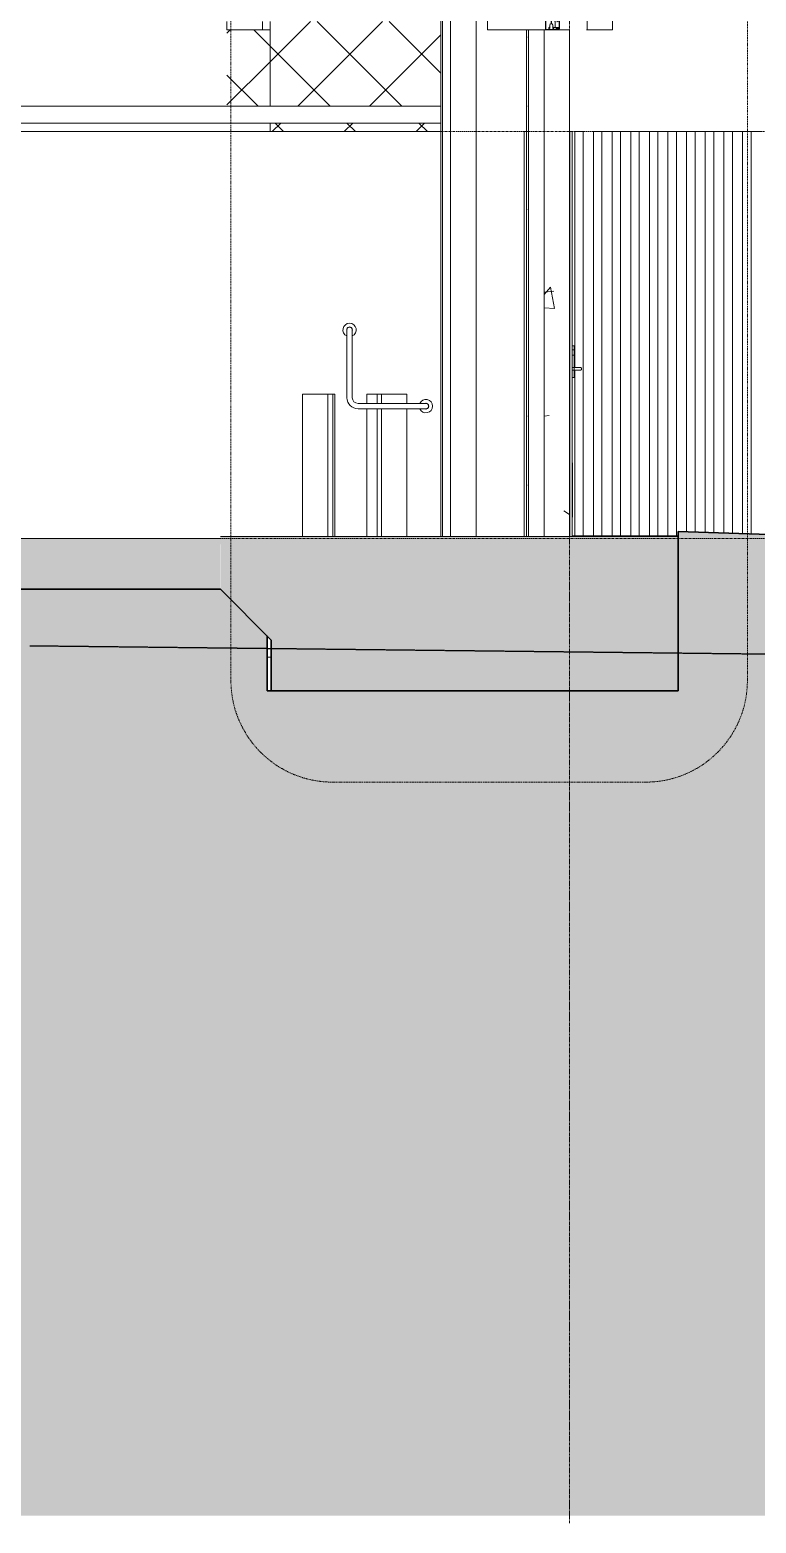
# Model space of a CAD drawing. Header units: millimetres. Extents: x 4237772 to 4686020, y -673 to 29459.
# Drawn here: x 4349498 to 4353782, y -610 to 8200 of the extents above; entities that cross this region are included whole.
import ezdxf

# ---------------------------------------------------------------- set-up
doc = ezdxf.new("R2010")
doc.units = ezdxf.units.MM
for name, pattern in [('AEC_Center', [24, 12, -4, 4, -4]), ('AEC_Double Dash', [39, 15, -4, 6, -4, 6, -4]), ('Existing Ground', [4.5, 3, -1.5]), ('Grid Line', [21, 12, -3, 3, -3])]:
    doc.linetypes.add(name, pattern=pattern)
for name, color, linetype, lineweight in [('A-ANNO-SYMB', 150, 'Continuous', 5), ('A-CLNG', 13, 'Continuous', 5), ('A-DETL', 90, 'Continuous', 18), ('A-DETL-GENF', 92, 'Continuous', 5), ('A-DOOR', 31, 'Continuous', 5), ('A-DOOR-FRAM', 31, 'Continuous', 5), ('A-FLOR', 192, 'Continuous', 5), ('A-FLOR-LEVL', 51, 'Continuous', 5), ('A-FLOR-PATT', 8, 'Continuous', 15), ('A-GENM', 13, 'Continuous', 5), ('A-GLAZ-CWMG', 51, 'Continuous', 5), ('A-WALL', 113, 'Continuous', 5), ('A-WALL-PATT', 111, 'Continuous', 5), ('P-EQPM', 6, 'Continuous', 5), ('P-SANR-FIXT', 6, 'Continuous', 5), ('Q-SPCQ', 91, 'Continuous', 5), ('S-BEAM', 12, 'Continuous', 5), ('S-GRID', 1, 'Continuous', 5)]:
    doc.layers.add(name, color=color, linetype=linetype, lineweight=lineweight)
pattern_1 = [(50, (4308746.8, 10390.6), (1457.472, -127.512), [152.4, -1676.4]), (355, (4308746.8, 10390.6), (-281.94, 1528.454), [121.92, -1341.12]), (100.451, (4308868.2, 10380), (1175.54, 1400.933), [129.52, -1424.72]), (46.184, (4308746.8, 10797), (2168.63, -336.34), [228.6, -2514.6]), (96.636, (4308927.5, 10769), (1899.22, 1979.42), [194.28, -2137.08]), (351.184, (4308746.8, 10797), (1899.24, 1979.4), [182.88, -2011.68]), (21, (4308950, 10695.4), (1212.915, -818.12), [152.4, -1676.4]), (326, (4308950, 10695.4), (494.417, 1473.504), [121.92, -1341.12]), (71.451, (4309051, 10627.3), (1707.337, 655.37), [129.52, -1424.72]), (37.5, (4308746.76, 10390.63), (24.7094, 676.44), [67.056, -1257.808, 67.056, -2640.584]), (37.5, (4308746.76, 10390.63), (24.7094, 676.44), [-1391.92, -1294.384, 67.056, -1279.144]), (7.5, (4308746.76, 10390.6), (534.558, 801.444), [67.056, -709.168, 67.056, -1740.408]), (7.5, (4308746.76, 10390.6), (534.558, 801.444), [-843.28, -1227.328, 67.056, -446.024]), (327.5, (4308293.6, 10390.63), (1084.7275, -45.831), [67.056, -440.944, 67.056, -3621.024]), (327.5, (4308293.6, 10390.63), (1084.7275, -45.831), [-575.056, -1517.904, 67.056, -2036.064]), (317.5, (4308090.4, 10390.6), (1185.035, 203.414), [67.056, -593.344, 67.056, -2479.04]), (317.5, (4308090.4, 10390.6), (1185.035, 203.414), [-727.456, -985.52, 67.056, -1426.464])]
pattern_2 = [(45, (4308746.76, 10390.63), (-212.132, 212.132), []), (135, (4308746.76, 10390.63), (-212.132, -212.132), [])]

# ---------------------------------------------------------------- blocks, each defined once
blk = doc.blocks.new('X_Door-Handle-Lockwood 4800 Series Lever - Standard-764996-SECTION - GRIDS C4-C5')
at = {"layer": 'A-DOOR'}
for p, q in [((4352708.8, 6335), (4352697.3, 6335)), ((4352708.8, 6334), (4352708.8, 6335)), ((4352708.8, 6334), (4352708.8, 6335)), ((4352712.3, 6313), (4352708.8, 6313)), ((4352708.8, 6281), (4352712.3, 6281)), ((4352712.3, 6208), (4352708.8, 6208)), ((4352708.8, 6192), (4352712.3, 6192)), ((4352712.3, 6208), (4352709.8, 6208)), ((4352709.8, 6208), (4352709.8, 6206.9)), ((4352709.8, 6193.1), (4352709.8, 6192)), ((4352709.8, 6192), (4352712.3, 6192)), ((4352697.3, 6150), (4352708.8, 6150)), ((4352708.8, 6150), (4352708.8, 6151)), ((4352708.8, 6150), (4352708.8, 6151))]:
    blk.add_line(p, q, dxfattribs=at)
blk = doc.blocks.new('X_Door-Handle-Lockwood 4800 Series Lever - Standard-765406-SECTION - GRIDS C4-C5')
at = {"layer": 'A-DOOR'}
for p, q in [((4352708.8, 6335), (4352697.3, 6335)), ((4352708.8, 6334), (4352708.8, 6335)), ((4352708.8, 6334), (4352708.8, 6335)), ((4352712.3, 6313), (4352708.8, 6313)), ((4352708.8, 6281), (4352712.3, 6281)), ((4352712.3, 6208), (4352708.8, 6208)), ((4352708.8, 6192), (4352712.3, 6192)), ((4352712.3, 6208), (4352709.8, 6208)), ((4352709.8, 6208), (4352709.8, 6206.9)), ((4352709.8, 6193.1), (4352709.8, 6192)), ((4352709.8, 6192), (4352712.3, 6192)), ((4352697.3, 6150), (4352708.8, 6150)), ((4352708.8, 6150), (4352708.8, 6151)), ((4352708.8, 6150), (4352708.8, 6151))]:
    blk.add_line(p, q, dxfattribs=at)
blk = doc.blocks.new('Rectangular Mullion - 50 x 50mm-V7-SECTION - GRIDS C4-C5')
at = {"layer": 'A-GLAZ-CWMG'}
for p, q in [((4353702.3, 7600), (4353752.3, 7600)), ((4353702.3, 7600), (4353702.3, 5228.1)), ((4353752.3, 7600), (4353752.3, 5226.4))]:
    blk.add_line(p, q, dxfattribs=at)
blk = doc.blocks.new('Rectangular Mullion - 50 x 50mm-V8-SECTION - GRIDS C4-C5')
at = {"layer": 'A-GLAZ-CWMG'}
for p, q in [((4353592.3, 7600), (4353642.3, 7600)), ((4353592.3, 7600), (4353592.3, 5231.9)), ((4353642.3, 7600), (4353642.3, 5230.2))]:
    blk.add_line(p, q, dxfattribs=at)
blk = doc.blocks.new('Rectangular Mullion - 50 x 50mm-V9-SECTION - GRIDS C4-C5')
at = {"layer": 'A-GLAZ-CWMG'}
for p, q in [((4353482.3, 7600), (4353532.3, 7600)), ((4353482.3, 7600), (4353482.3, 5235.7)), ((4353532.3, 7600), (4353532.3, 5234))]:
    blk.add_line(p, q, dxfattribs=at)
blk = doc.blocks.new('Rectangular Mullion - 50 x 50mm-V10-SECTION - GRIDS C4-C5')
at = {"layer": 'A-GLAZ-CWMG'}
for p, q in [((4353372.3, 7600), (4353422.3, 7600)), ((4353372.3, 7600), (4353372.3, 5239.5)), ((4353422.3, 7600), (4353422.3, 5237.8))]:
    blk.add_line(p, q, dxfattribs=at)
blk = doc.blocks.new('Rectangular Mullion - 50 x 50mm-V3-SECTION - GRIDS C4-C5')
at = {"layer": 'A-GLAZ-CWMG'}
for p, q in [((4355462.3, 7600), (4355512.3, 7600)), ((4355462.3, 7600), (4355462.3, 5215)), ((4355512.3, 7600), (4355512.3, 5215))]:
    blk.add_line(p, q, dxfattribs=at)
blk = doc.blocks.new('Rectangular Mullion - 50 x 50mm-V11-SECTION - GRIDS C4-C5')
at = {"layer": 'A-GLAZ-CWMG'}
for p, q in [((4352712.3, 7600), (4352762.3, 7600)), ((4352712.3, 7600), (4352712.3, 6311.7)), ((4352762.3, 7600), (4352762.3, 5215)), ((4352712.3, 6282.3), (4352712.3, 6206.9)), ((4352712.3, 6193.1), (4352712.3, 5215))]:
    blk.add_line(p, q, dxfattribs=at)
blk = doc.blocks.new('Structural Framing 24 - Structural Framing 1-1264814-SECTION - GRIDS C4-C5')
at = {"layer": 'S-BEAM'}
for p, q in [((4351922.3, 14954.3), (4351922.3, 5210)), ((4351932.3, 14963.4), (4351932.3, 5210))]:
    blk.add_line(p, q, dxfattribs=at)
blk = doc.blocks.new('Downpipe - Straight - 01 - 150D-1493271-SECTION - GRIDS C4-C5')
at = {"layer": 'P-SANR-FIXT'}
for p, q in [((4351979.8, 15548.3), (4351979.8, 5210)), ((4352129.8, 5210), (4352129.8, 15535.2))]:
    blk.add_line(p, q, dxfattribs=at)
blk = doc.blocks.new('Bollard_Typical - 150mm Diameter - BOL002 _removable_-1561748-SECTION - GRIDS C4-C5')
at = {"layer": 'Q-SPCQ', "lineweight": 18}
for p, q in [((4351545.9, 6050), (4351545.9, 5996)), ((4351572.2, 6050), (4351545.9, 6050)), ((4351545.9, 5964), (4351545.9, 5210))]:
    blk.add_line(p, q, dxfattribs=at)
blk = doc.blocks.new('Bollard_Typical - 150mm Diameter - BOL002 _removable_-V181-SECTION - GRIDS C4-C5')
at = {"layer": 'Q-SPCQ', "lineweight": 18}
for p, q in [((4351572.2, 6050), (4351572.2, 5996)), ((4351635.5, 6050), (4351572.2, 6050)), ((4351722.2, 6050), (4351635.5, 6050)), ((4351722.2, 5996), (4351722.2, 6050)), ((4351572.2, 5964), (4351572.2, 5210)), ((4351722.2, 5210), (4351722.2, 5964))]:
    blk.add_line(p, q, dxfattribs=at)
blk = doc.blocks.new('X_Door-Panel-Hinge-Standard - Standard-958351-SECTION - GRIDS C4-C5')
at = {"layer": 'A-DOOR'}
for p, q in [((4352699.3, 5643), (4352697.3, 5645)), ((4352699.3, 5327), (4352699.3, 5643)), ((4352699.3, 5327), (4352697.3, 5325))]:
    blk.add_line(p, q, dxfattribs=at)
blk = doc.blocks.new('X_Door-Frame-Metal - Standard-2852210-SECTION - GRIDS C4-C5')
at = {"layer": 'A-DOOR-FRAM'}
for p, q in [((4352413.3, 5210), (4352413.3, 7600)), ((4352427.3, 7600), (4352413.3, 7600)), ((4352427.3, 7600), (4352427.3, 5210)), ((4352683.3, 5210), (4352683.3, 7600)), ((4352697.3, 7600), (4352683.3, 7600)), ((4352697.3, 7600), (4352697.3, 5210))]:
    blk.add_line(p, q, dxfattribs=at)
blk = doc.blocks.new('X_Door-Handle-Lockwood 4800 Series Lever - Standard-V182-SECTION - GRIDS C4-C5')
at = {"layer": 'A-DOOR'}
for p, q in [((4352708.8, 6335), (4352697.3, 6335)), ((4352712.3, 6313), (4352697.3, 6313)), ((4352697.3, 6281), (4352712.3, 6281)), ((4352708.8, 6334), (4352708.8, 6335)), ((4352708.8, 6334), (4352708.8, 6335)), ((4352708.8, 6334), (4352708.8, 6151)), ((4352712.3, 6303), (4352712.3, 6313)), ((4352712.3, 6303), (4352712.3, 6291)), ((4352712.3, 6281), (4352712.3, 6291)), ((4352717.8, 6208), (4352697.3, 6208)), ((4352697.3, 6192), (4352717.8, 6192)), ((4352717.8, 6208), (4352709.8, 6208)), ((4352709.8, 6208), (4352709.8, 6200)), ((4352709.8, 6200), (4352709.8, 6192)), ((4352709.8, 6192), (4352717.8, 6192)), ((4352697.3, 6150), (4352708.8, 6150)), ((4352708.8, 6150), (4352708.8, 6151)), ((4352708.8, 6150), (4352708.8, 6151))]:
    blk.add_line(p, q, dxfattribs=at)
at = {"layer": 'A-DOOR', "flags": 128}
for points in [[(4352717.8, 6208), (4352718.9, 6208), (4352720, 6208), (4352721, 6208), (4352722.1, 6208), (4352723.2, 6208), (4352724.2, 6208), (4352725.3, 6208), (4352726.3, 6208), (4352727.3, 6208), (4352728.3, 6208), (4352729.3, 6208), (4352730.3, 6208), (4352731.2, 6208), (4352732.1, 6208), (4352733, 6208), (4352733.9, 6208), (4352734.8, 6208), (4352735.6, 6208), (4352736.4, 6208), (4352737.2, 6208), (4352737.9, 6208), (4352738.6, 6208), (4352739.3, 6208), (4352739.9, 6208), (4352740.5, 6208), (4352741.1, 6208), (4352741.6, 6208), (4352742.1, 6208), (4352742.6, 6208), (4352743, 6208), (4352743.3, 6208), (4352743.7, 6208), (4352744, 6208), (4352744.2, 6208), (4352744.4, 6208), (4352744.6, 6208), (4352744.7, 6208), (4352744.8, 6208), (4352744.8, 6208)], [(4352744.8, 6208), (4352744.8, 6208), (4352744.7, 6208), (4352744.6, 6208), (4352744.5, 6208), (4352744.3, 6208), (4352744, 6208), (4352743.7, 6208), (4352743.4, 6208), (4352743.1, 6208), (4352742.7, 6208), (4352742.2, 6208), (4352741.7, 6208), (4352741.2, 6208), (4352740.7, 6208), (4352740.1, 6208), (4352739.5, 6208), (4352738.8, 6208), (4352738.1, 6208), (4352737.4, 6208), (4352736.6, 6208), (4352735.8, 6208), (4352735, 6208), (4352734.2, 6208), (4352733.3, 6208), (4352732.4, 6208), (4352731.5, 6208), (4352730.5, 6208), (4352729.6, 6208), (4352728.6, 6208), (4352727.6, 6208), (4352726.6, 6208), (4352725.5, 6208), (4352724.5, 6208), (4352723.4, 6208), (4352722.4, 6208), (4352721.3, 6208), (4352720.2, 6208), (4352719.2, 6208), (4352718.1, 6208), (4352717.8, 6208)], [(4352744.8, 6192), (4352744.8, 6192), (4352744.7, 6192), (4352744.6, 6192), (4352744.5, 6192), (4352744.3, 6192), (4352744, 6192), (4352743.7, 6192), (4352743.4, 6192), (4352743.1, 6192), (4352742.7, 6192), (4352742.2, 6192), (4352741.7, 6192), (4352741.2, 6192), (4352740.7, 6192), (4352740.1, 6192), (4352739.5, 6192), (4352738.8, 6192), (4352738.1, 6192), (4352737.4, 6192), (4352736.6, 6192), (4352735.8, 6192), (4352735, 6192), (4352734.2, 6192), (4352733.3, 6192), (4352732.4, 6192), (4352731.5, 6192), (4352730.5, 6192), (4352729.6, 6192), (4352728.6, 6192), (4352727.6, 6192), (4352726.6, 6192), (4352725.5, 6192), (4352724.5, 6192), (4352723.4, 6192), (4352722.4, 6192), (4352721.3, 6192), (4352720.2, 6192), (4352719.2, 6192), (4352718.1, 6192), (4352717.8, 6192)], [(4352717.8, 6192), (4352718.9, 6192), (4352720, 6192), (4352721, 6192), (4352722.1, 6192), (4352723.2, 6192), (4352724.2, 6192), (4352725.3, 6192), (4352726.3, 6192), (4352727.3, 6192), (4352728.3, 6192), (4352729.3, 6192), (4352730.3, 6192), (4352731.2, 6192), (4352732.1, 6192), (4352733, 6192), (4352733.9, 6192), (4352734.8, 6192), (4352735.6, 6192), (4352736.4, 6192), (4352737.2, 6192), (4352737.9, 6192), (4352738.6, 6192), (4352739.3, 6192), (4352739.9, 6192), (4352740.5, 6192), (4352741.1, 6192), (4352741.6, 6192), (4352742.1, 6192), (4352742.6, 6192), (4352743, 6192), (4352743.3, 6192), (4352743.7, 6192), (4352744, 6192), (4352744.2, 6192), (4352744.4, 6192), (4352744.6, 6192), (4352744.7, 6192), (4352744.8, 6192), (4352744.8, 6192)], [(4352744.8, 6208), (4352745.1, 6208), (4352745.4, 6208), (4352745.8, 6207.9), (4352746.1, 6207.9), (4352746.4, 6207.8), (4352746.7, 6207.8), (4352747, 6207.7), (4352747.3, 6207.6), (4352747.6, 6207.5), (4352747.9, 6207.4), (4352748.2, 6207.2), (4352748.5, 6207.1), (4352748.8, 6206.9), (4352749, 6206.8), (4352749.3, 6206.6), (4352749.6, 6206.4), (4352749.8, 6206.2), (4352750.1, 6206), (4352750.3, 6205.8), (4352750.5, 6205.6), (4352750.8, 6205.3), (4352751, 6205.1), (4352751.2, 6204.8), (4352751.4, 6204.6), (4352751.5, 6204.3), (4352751.7, 6204), (4352751.9, 6203.8), (4352752, 6203.5), (4352752.1, 6203.2), (4352752.3, 6202.9), (4352752.4, 6202.6), (4352752.5, 6202.3), (4352752.5, 6202), (4352752.6, 6201.7), (4352752.7, 6201.4), (4352752.7, 6201), (4352752.8, 6200.7), (4352752.8, 6200.4), (4352752.8, 6200.1), (4352752.8, 6200)], [(4352752.8, 6200), (4352752.8, 6199.7), (4352752.8, 6199.4), (4352752.7, 6199), (4352752.7, 6198.7), (4352752.6, 6198.4), (4352752.6, 6198.1), (4352752.5, 6197.8), (4352752.4, 6197.5), (4352752.3, 6197.2), (4352752.2, 6196.9), (4352752, 6196.6), (4352751.9, 6196.3), (4352751.7, 6196), (4352751.6, 6195.8), (4352751.4, 6195.5), (4352751.2, 6195.2), (4352751, 6195), (4352750.8, 6194.7), (4352750.6, 6194.5), (4352750.4, 6194.3), (4352750.1, 6194), (4352749.9, 6193.8), (4352749.6, 6193.6), (4352749.4, 6193.4), (4352749.1, 6193.3), (4352748.8, 6193.1), (4352748.6, 6192.9), (4352748.3, 6192.8), (4352748, 6192.7), (4352747.7, 6192.5), (4352747.4, 6192.4), (4352747.1, 6192.3), (4352746.8, 6192.3), (4352746.5, 6192.2), (4352746.2, 6192.1), (4352745.8, 6192.1), (4352745.5, 6192), (4352745.2, 6192), (4352744.9, 6192), (4352744.8, 6192)]]:
    blk.add_lwpolyline(points, dxfattribs=at)
blk = doc.blocks.new('X_Door-Handle-Lockwood 4800 Series Lever - Standard-V183-SECTION - GRIDS C4-C5')
at = {"layer": 'A-DOOR'}
for p, q in [((4352708.8, 6335), (4352697.3, 6335)), ((4352708.8, 6334), (4352708.8, 6335)), ((4352708.8, 6334), (4352708.8, 6335)), ((4352712.3, 6313), (4352708.8, 6313)), ((4352708.8, 6281), (4352712.3, 6281)), ((4352712.3, 6311.7), (4352712.3, 6313)), ((4352712.3, 6281), (4352712.3, 6282.3)), ((4352717.8, 6208), (4352708.8, 6208)), ((4352708.8, 6192), (4352717.8, 6192)), ((4352717.8, 6208), (4352709.8, 6208)), ((4352709.8, 6208), (4352709.8, 6206.9)), ((4352709.8, 6193.1), (4352709.8, 6192)), ((4352709.8, 6192), (4352717.8, 6192)), ((4352697.3, 6150), (4352708.8, 6150)), ((4352708.8, 6150), (4352708.8, 6151)), ((4352708.8, 6150), (4352708.8, 6151))]:
    blk.add_line(p, q, dxfattribs=at)
at = {"layer": 'A-DOOR', "flags": 128}
for points in [[(4352727.6, 6208), (4352726.6, 6208), (4352725.5, 6208), (4352724.5, 6208), (4352723.4, 6208), (4352722.4, 6208), (4352721.3, 6208), (4352720.2, 6208), (4352719.2, 6208), (4352718.1, 6208), (4352717.8, 6208)], [(4352717.8, 6208), (4352718.9, 6208), (4352720, 6208), (4352721, 6208), (4352722.1, 6208), (4352723.2, 6208), (4352724.2, 6208), (4352725.3, 6208), (4352726.3, 6208), (4352727.3, 6208), (4352728.3, 6208)], [(4352717.8, 6192), (4352718.9, 6192), (4352720, 6192), (4352721, 6192), (4352722.1, 6192), (4352723.2, 6192), (4352724.2, 6192), (4352725.3, 6192), (4352726.3, 6192), (4352727.3, 6192), (4352728.3, 6192)], [(4352727.6, 6192), (4352726.6, 6192), (4352725.5, 6192), (4352724.5, 6192), (4352723.4, 6192), (4352722.4, 6192), (4352721.3, 6192), (4352720.2, 6192), (4352719.2, 6192), (4352718.1, 6192), (4352717.8, 6192)], [(4352732.1, 6208), (4352733, 6208), (4352733.9, 6208), (4352734.8, 6208), (4352735.6, 6208), (4352736.4, 6208), (4352737.2, 6208), (4352737.9, 6208), (4352738.6, 6208), (4352739.3, 6208), (4352739.9, 6208), (4352740.5, 6208), (4352741.1, 6208), (4352741.6, 6208), (4352742.1, 6208), (4352742.6, 6208), (4352743, 6208), (4352743.3, 6208), (4352743.7, 6208), (4352744, 6208), (4352744.2, 6208), (4352744.4, 6208), (4352744.6, 6208), (4352744.7, 6208), (4352744.8, 6208), (4352744.8, 6208)], [(4352732.1, 6192), (4352733, 6192), (4352733.9, 6192), (4352734.8, 6192), (4352735.6, 6192), (4352736.4, 6192), (4352737.2, 6192), (4352737.9, 6192), (4352738.6, 6192), (4352739.3, 6192), (4352739.9, 6192), (4352740.5, 6192), (4352741.1, 6192), (4352741.6, 6192), (4352742.1, 6192), (4352742.6, 6192), (4352743, 6192), (4352743.3, 6192), (4352743.7, 6192), (4352744, 6192), (4352744.2, 6192), (4352744.4, 6192), (4352744.6, 6192), (4352744.7, 6192), (4352744.8, 6192), (4352744.8, 6192)], [(4352744.8, 6208), (4352744.8, 6208), (4352744.7, 6208), (4352744.6, 6208), (4352744.5, 6208), (4352744.3, 6208), (4352744, 6208), (4352743.7, 6208), (4352743.4, 6208), (4352743.1, 6208), (4352742.7, 6208), (4352742.2, 6208), (4352741.7, 6208), (4352741.2, 6208), (4352740.7, 6208), (4352740.1, 6208), (4352739.5, 6208), (4352738.8, 6208), (4352738.1, 6208), (4352737.4, 6208), (4352736.6, 6208), (4352735.8, 6208), (4352735, 6208), (4352734.2, 6208), (4352733.3, 6208), (4352732.4, 6208)], [(4352744.8, 6192), (4352744.8, 6192), (4352744.7, 6192), (4352744.6, 6192), (4352744.5, 6192), (4352744.3, 6192), (4352744, 6192), (4352743.7, 6192), (4352743.4, 6192), (4352743.1, 6192), (4352742.7, 6192), (4352742.2, 6192), (4352741.7, 6192), (4352741.2, 6192), (4352740.7, 6192), (4352740.1, 6192), (4352739.5, 6192), (4352738.8, 6192), (4352738.1, 6192), (4352737.4, 6192), (4352736.6, 6192), (4352735.8, 6192), (4352735, 6192), (4352734.2, 6192), (4352733.3, 6192), (4352732.4, 6192)], [(4352744.8, 6208), (4352745.1, 6208), (4352745.4, 6208), (4352745.8, 6207.9), (4352746.1, 6207.9), (4352746.4, 6207.8), (4352746.7, 6207.8), (4352747, 6207.7), (4352747.3, 6207.6), (4352747.6, 6207.5), (4352747.9, 6207.4), (4352748.2, 6207.2), (4352748.5, 6207.1), (4352748.8, 6206.9), (4352749, 6206.8), (4352749.3, 6206.6), (4352749.6, 6206.4), (4352749.8, 6206.2), (4352750.1, 6206), (4352750.3, 6205.8), (4352750.5, 6205.6), (4352750.8, 6205.3), (4352751, 6205.1), (4352751.2, 6204.8), (4352751.4, 6204.6), (4352751.5, 6204.3), (4352751.7, 6204), (4352751.9, 6203.8), (4352752, 6203.5), (4352752.1, 6203.2), (4352752.3, 6202.9), (4352752.4, 6202.6), (4352752.5, 6202.3), (4352752.5, 6202), (4352752.6, 6201.7), (4352752.7, 6201.4), (4352752.7, 6201), (4352752.8, 6200.7), (4352752.8, 6200.4), (4352752.8, 6200.1), (4352752.8, 6200)], [(4352752.8, 6200), (4352752.8, 6199.7), (4352752.8, 6199.4), (4352752.7, 6199), (4352752.7, 6198.7), (4352752.6, 6198.4), (4352752.6, 6198.1), (4352752.5, 6197.8), (4352752.4, 6197.5), (4352752.3, 6197.2), (4352752.2, 6196.9), (4352752, 6196.6), (4352751.9, 6196.3), (4352751.7, 6196), (4352751.6, 6195.8), (4352751.4, 6195.5), (4352751.2, 6195.2), (4352751, 6195), (4352750.8, 6194.7), (4352750.6, 6194.5), (4352750.4, 6194.3), (4352750.1, 6194), (4352749.9, 6193.8), (4352749.6, 6193.6), (4352749.4, 6193.4), (4352749.1, 6193.3), (4352748.8, 6193.1), (4352748.6, 6192.9), (4352748.3, 6192.8), (4352748, 6192.7), (4352747.7, 6192.5), (4352747.4, 6192.4), (4352747.1, 6192.3), (4352746.8, 6192.3), (4352746.5, 6192.2), (4352746.2, 6192.1), (4352745.8, 6192.1), (4352745.5, 6192), (4352745.2, 6192), (4352744.9, 6192), (4352744.8, 6192)]]:
    blk.add_lwpolyline(points, dxfattribs=at)
blk = doc.blocks.new('Generic Models 19 - Generic Models 13-2245973-SECTION - GRIDS C4-C5')
at = {"layer": 'A-GENM', "lineweight": 13}
for p, q in [((4352934.8, 15841.6), (4352784.8, 15841.6)), ((4352784.8, 15841.6), (4352784.8, 14462.1)), ((4352934.8, 14462.1), (4352934.8, 15841.6)), ((4352872.8, 15445.3), (4352872.8, 13042.4)), ((4353035.8, 15445.3), (4352872.8, 15445.3)), ((4353035.8, 13042.4), (4353035.8, 15445.3)), ((4352934.8, 14462.1), (4352784.8, 14462.1)), ((4352784.8, 14462.1), (4352784.8, 13297.9)), ((4352784.8, 14462.1), (4352934.8, 14462.1)), ((4352934.8, 13297.9), (4352934.8, 14462.1)), ((4352784.8, 13297.9), (4352934.8, 13297.9)), ((4352934.8, 13297.9), (4352784.8, 13297.9)), ((4352784.8, 13297.9), (4352784.8, 10588.6)), ((4352934.8, 10588.6), (4352934.8, 13297.9)), ((4352872.8, 13042.4), (4353035.8, 13042.4)), ((4352784.8, 10588.6), (4352934.8, 10588.6))]:
    blk.add_line(p, q, dxfattribs=at)
at = {"layer": 'A-GENM'}
for p, q in [((4352784.8, 8200), (4352784.8, 10588.6)), ((4352934.8, 10588.6), (4352934.8, 8200)), ((4352784.8, 8200), (4352934.8, 8200)), ((4352784.8, 8199.7), (4352934.8, 8199.7)), ((4352784.8, 8199.6), (4352784.8, 8199.7)), ((4352784.8, 8199.6), (4352934.8, 8199.6)), ((4352934.8, 8199.7), (4352934.8, 8199.6))]:
    blk.add_line(p, q, dxfattribs=at)
blk = doc.blocks.new('Water Tanks2 - Water Tanks-2269628-SECTION - GRIDS C4-C5')
at = {"layer": 'P-EQPM'}
for p, q in [((4352930.9, 7600), (4352870.7, 7600)), ((4353041.1, 7600), (4352981.1, 7600)), ((4353151.4, 7600), (4353091, 7600)), ((4353261.1, 7600), (4353201.5, 7600)), ((4353371.2, 7600), (4353313.7, 7600)), ((4353481.3, 7600), (4353422.1, 7600)), ((4353591.4, 7600), (4353532.2, 7600)), ((4353701.5, 7600), (4353642.1, 7600)), ((4353811.8, 7600), (4353751.8, 7600)), ((4353922.1, 7600), (4353861.7, 7600)), ((4354032, 7600), (4353971.7, 7600)), ((4354141.9, 7600), (4354082, 7600)), ((4354252, 7600), (4354193.1, 7600)), ((4354338.7, 7600), (4354302.1, 7600)), ((4354362.2, 7600), (4354338.7, 7600)), ((4354472.2, 7600), (4354412.1, 7600)), ((4354582.3, 7600), (4354522.3, 7600)), ((4354692.4, 7600), (4354632.3, 7600)), ((4354802.4, 7600), (4354742.4, 7600)), ((4354912.4, 7600), (4354852.5, 7600)), ((4355022.6, 7600), (4354962.5, 7600)), ((4355132.8, 7600), (4355072.3, 7600)), ((4355242.7, 7600), (4355182.7, 7600)), ((4355352.3, 7600), (4355292.9, 7600)), ((4355462.7, 7600), (4355403, 7600)), ((4355573, 7600), (4355512.9, 7600)), ((4355656.6, 7600), (4355622.6, 7600))]:
    blk.add_line(p, q, dxfattribs=at)
blk = doc.blocks.new('Bollard_Typical - 150mm Diameter - BOL002 _removable_-V201-SECTION - GRIDS C4-C5')
at = {"layer": 'Q-SPCQ', "lineweight": 18}
for p, q in [((4351485.8, 6050), (4351485.8, 5996)), ((4351546.7, 6050), (4351485.8, 6050)), ((4351485.8, 5964), (4351485.8, 5210))]:
    blk.add_line(p, q, dxfattribs=at)
blk = doc.blocks.new('Bollard_Typical - 150mm Diameter - BOL002 _removable_-V211-SECTION - GRIDS C4-C5')
at = {"layer": 'Q-SPCQ', "lineweight": 18}
for p, q in [((4351297.4, 6050), (4351285, 6050)), ((4351297.4, 5210), (4351297.4, 6050))]:
    blk.add_line(p, q, dxfattribs=at)
blk = doc.blocks.new('Bollard_Typical - 150mm Diameter - BOL002 _removable_-V212-SECTION - GRIDS C4-C5')
at = {"layer": 'Q-SPCQ', "lineweight": 18}
for p, q in [((4351285.5, 6050), (4351254.6, 6050)), ((4351285.5, 5210), (4351285.5, 6050))]:
    blk.add_line(p, q, dxfattribs=at)
blk = doc.blocks.new('Bollard_Typical - 150mm Diameter - BOL002 _removable_-V213-SECTION - GRIDS C4-C5')
at = {"layer": 'Q-SPCQ', "lineweight": 18}
for p, q in [((4351105.6, 6050), (4351105.6, 5210)), ((4351166.3, 6050), (4351105.6, 6050)), ((4351255.6, 6050), (4351166.3, 6050)), ((4351255.6, 5210), (4351255.6, 6050))]:
    blk.add_line(p, q, dxfattribs=at)
blk = doc.blocks.new('Rectangular Mullion - DPANMF BT1-V220-SECTION - GRIDS C4-C5')
at = {"layer": 'A-DETL-GENF'}
for p, q in [((4352539.3, 8258.6), (4352539.3, 8200)), ((4352539.3, 8200), (4352613.4, 8200)), ((4352595.8, 8260), (4352541.8, 8260)), ((4352541.8, 8260), (4352541.8, 8255)), ((4352541.8, 8202.5), (4352541.8, 8259.3)), ((4352541.8, 8255), (4352543.3, 8255)), ((4352559.8, 8202.5), (4352541.8, 8202.5)), ((4352543.3, 8255), (4352543.3, 8258.5)), ((4352543.3, 8258.5), (4352572.4, 8258.5)), ((4352564.2, 8213.5), (4352559.8, 8213.5)), ((4352559.8, 8213.5), (4352559.8, 8202.5)), ((4352561.3, 8202.5), (4352561.3, 8212)), ((4352561.3, 8212), (4352564.7, 8212)), ((4352585.9, 8202.5), (4352561.3, 8202.5)), ((4352564.9, 8215.2), (4352562.4, 8215.2)), ((4352562.4, 8214.2), (4352564.9, 8214.2)), ((4352564.2, 8211.6), (4352565.6, 8209.1)), ((4352564.9, 8228.3), (4352564.9, 8215.2)), ((4352564.9, 8214.2), (4352564.9, 8212.3)), ((4352566.1, 8209.3), (4352566.1, 8228.4)), ((4352573.4, 8257.5), (4352573.4, 8238.6)), ((4352574.9, 8238.6), (4352574.9, 8257.5)), ((4352575.9, 8258.5), (4352594.3, 8258.5)), ((4352582.1, 8228.6), (4352582.1, 8209.3)), ((4352582.7, 8209.1), (4352584.1, 8211.6)), ((4352583.3, 8215.2), (4352583.3, 8228.6)), ((4352585.8, 8215.2), (4352583.3, 8215.2)), ((4352583.3, 8212.3), (4352583.3, 8214.2)), ((4352583.3, 8214.2), (4352585.8, 8214.2)), ((4352583.7, 8212), (4352585.9, 8212)), ((4352592.4, 8213.5), (4352584.3, 8213.5)), ((4352585.9, 8212), (4352585.9, 8202.5)), ((4352587.4, 8202.5), (4352587.4, 8212)), ((4352587.4, 8212), (4352592.4, 8212)), ((4352611.7, 8202.5), (4352587.4, 8202.5)), ((4352592.4, 8212), (4352592.4, 8213.5)), ((4352594.3, 8258.5), (4352594.3, 8250)), ((4352594.3, 8250), (4352595.8, 8250)), ((4352595.8, 8250), (4352595.8, 8260)), ((4352606.2, 8211.3), (4352602.3, 8211.3)), ((4352602.3, 8211.3), (4352602.3, 8205.5)), ((4352602.3, 8205.5), (4352611.7, 8205.5)), ((4352604, 8207.4), (4352604, 8210)), ((4352604, 8210), (4352606.9, 8210)), ((4352620.6, 8207.4), (4352604, 8207.4)), ((4352607.9, 8210), (4352605.1, 8210)), ((4352605.7, 8208.9), (4352608.5, 8208.9)), ((4352606.7, 8261.2), (4352612.6, 8259.1)), ((4352607, 8256.9), (4352612.2, 8254.8)), ((4352612.6, 8256.4), (4352607.2, 8257.5)), ((4352608.5, 8208.9), (4352609.6, 8209.6)), ((4352616.8, 8211), (4352608.7, 8211)), ((4352609.6, 8209.6), (4352618.2, 8209.6)), ((4352611.7, 8205.5), (4352611.7, 8202.5)), ((4352612.6, 8259.1), (4352613.2, 8257)), ((4352613.4, 8200), (4352613.4, 8205.5)), ((4352613.4, 8205.5), (4352622.7, 8205.5)), ((4352622.7, 8258.9), (4352616.8, 8258.9)), ((4352616.8, 8258.9), (4352616.8, 8257.4)), ((4352616.8, 8256.7), (4352616.8, 8258.9)), ((4352616.8, 8258.9), (4352618.6, 8258.9)), ((4352616.8, 8257.4), (4352620.7, 8257.4)), ((4352617.9, 8256.7), (4352616.8, 8256.7)), ((4352617.3, 8212.6), (4352617.3, 8211.5)), ((4352620.7, 8213.3), (4352618, 8213.3)), ((4352618.7, 8210.1), (4352618.7, 8211.7)), ((4352618.7, 8211.7), (4352622.7, 8210.9)), ((4352622.7, 8211), (4352618.9, 8211)), ((4352620.6, 8209.1), (4352620.6, 8207.4)), ((4352620.7, 8257.4), (4352620.7, 8213.3)), ((4352622.7, 8210.9), (4352622.7, 8258.9)), ((4352622.7, 8205.5), (4352622.7, 8211))]:
    blk.add_line(p, q, dxfattribs=at)
for centre, radius, start, end in [((4352562.4, 8214.7), 0.5, 90, 270), ((4352574.1, 8228.6), 9.2, 99.87907, 181.62608), ((4352565.8, 8209.3), 0.3, 210, 0), ((4352574.1, 8228.6), 8, 0, 181.74384), ((4352572.4, 8257.5), 1, 0, 90), ((4352572.4, 8238.6), 1, 279.87907, 0), ((4352575.9, 8257.5), 1, 90, 180), ((4352575.9, 8238.6), 1, 180, 260.12095), ((4352574.1, 8228.6), 9.2, 360, 80.12095), ((4352582.4, 8209.3), 0.3, 180, 330), ((4352585.8, 8214.7), 0.5, 270, 90), ((4352606.2, 8210.5), 0.834, 326.03884, 90), ((4352607.5, 8222.9), 39.1, 76.23872, 90.95194), ((4352607.1, 8257.2), 0.32, 78.52985, 248.01181), ((4352607.2, 8248), 0.4, 130.58324, 276.92643), ((4352569.3, 8294.8), 59.8, 308.99371, 316.14678), ((4352606.5, 8259.2), 11.6, 273.44493, 347.28579), ((4352611.8, 8254), 0.88, 312.57025, 68.01181), ((4352612.7, 8256.9), 0.48, 258.52985, 16.42738), ((4352616, 8257.6), 3.39, 53.72768, 76.23872), ((4352616.8, 8211.5), 0.5, 270, 0), ((4352618, 8212.6), 0.7, 90, 180), ((4352618.2, 8210.1), 0.5, 270, 0), ((4352620.1, 8209.1), 0.5, 0, 90)]:
    blk.add_arc(centre, radius, start, end, dxfattribs=at)
blk.add_ellipse((4352606.8, 8261.6), major_axis=(-0.25, 0.312), ratio=1, start_param=5.495054, end_param=8.40569, dxfattribs=at)
for points, knots in [([(4352541.8, 8259.3), (4352541.8, 8259.3), (4352541.8, 8259.4), (4352541.7, 8259.6), (4352541.5, 8259.7), (4352541.4, 8259.7), (4352541.1, 8259.7), (4352540.9, 8259.6), (4352540.5, 8259.5), (4352540.2, 8259.3), (4352539.8, 8259.1), (4352539.6, 8259), (4352539.5, 8258.9), (4352539.3, 8258.8), (4352539.3, 8258.6), (4352539.3, 8258.6)], [0, 0, 0, 0, 0.041667, 0.104167, 0.177083, 0.239583, 0.333333, 0.416667, 0.5, 0.666667, 0.729167, 0.791667, 0.84375, 0.90625, 1, 1, 1, 1]), ([(4352564.9, 8212.3), (4352564.9, 8212.3), (4352564.7, 8212.2), (4352564.5, 8212.1), (4352564.3, 8212), (4352564.1, 8211.8), (4352564.1, 8211.6), (4352564.2, 8211.6)], [0, 0, 0, 0, 0.125, 0.25, 0.375, 0.625, 1, 1, 1, 1]), ([(4352564.7, 8212), (4352564.8, 8212), (4352565, 8212.1), (4352565, 8212.2), (4352565, 8212.4), (4352565, 8212.6), (4352564.9, 8212.8), (4352564.8, 8213), (4352564.7, 8213.2), (4352564.5, 8213.3), (4352564.4, 8213.5), (4352564.3, 8213.5), (4352564.2, 8213.5)], [0, 0, 0, 0, 0.083333, 0.1875, 0.291667, 0.375, 0.458333, 0.583333, 0.666667, 0.75, 0.875, 1, 1, 1, 1]), ([(4352584.1, 8211.6), (4352584.1, 8211.6), (4352584.2, 8211.7), (4352584.1, 8211.9), (4352583.8, 8212.1), (4352583.6, 8212.2), (4352583.4, 8212.3), (4352583.3, 8212.3)], [0, 0, 0, 0, 0.25, 0.5, 0.75, 0.875, 1, 1, 1, 1]), ([(4352584.3, 8213.5), (4352584.1, 8213.5), (4352583.9, 8213.3), (4352583.7, 8213), (4352583.6, 8212.8), (4352583.5, 8212.7), (4352583.5, 8212.5), (4352583.4, 8212.3), (4352583.5, 8212.1), (4352583.6, 8212), (4352583.7, 8212)], [0, 0, 0, 0, 0.333333, 0.416667, 0.5, 0.583333, 0.666667, 0.75, 0.84375, 1, 1, 1, 1]), ([(4352605.1, 8210), (4352605, 8210), (4352604.9, 8210), (4352604.9, 8209.7), (4352604.9, 8209.4), (4352605.1, 8209.1), (4352605.3, 8209), (4352605.5, 8208.9), (4352605.7, 8208.9)], [0, 0, 0, 0, 0.125, 0.25, 0.5, 0.666667, 0.833333, 1, 1, 1, 1]), ([(4352608.7, 8211), (4352608.6, 8211), (4352608.4, 8211), (4352608.3, 8210.9), (4352608.1, 8210.8), (4352608, 8210.7), (4352607.9, 8210.5), (4352607.9, 8210.2), (4352607.9, 8210.1), (4352607.9, 8210)], [0, 0, 0, 0, 0.111111, 0.222222, 0.333333, 0.444444, 0.555556, 0.708333, 1, 1, 1, 1]), ([(4352618.6, 8258.9), (4352618.6, 8258.9), (4352618.7, 8258.9), (4352618.8, 8259.1), (4352618.8, 8259.3), (4352618.6, 8259.7), (4352618.4, 8260), (4352618.1, 8260.3), (4352618, 8260.3)], [0, 0, 0, 0, 0.147059, 0.294118, 0.411765, 0.588235, 0.823529, 1, 1, 1, 1]), ([(4352618.9, 8211), (4352618.9, 8211), (4352618.7, 8211), (4352618.7, 8210.8), (4352618.8, 8210.6), (4352619, 8210.4), (4352619.2, 8210.2), (4352619.3, 8210), (4352619.4, 8209.9), (4352619.6, 8209.8), (4352619.7, 8209.7), (4352619.9, 8209.6), (4352620, 8209.6), (4352620.1, 8209.6)], [0, 0, 0, 0, 0.072917, 0.1875, 0.291667, 0.5, 0.583333, 0.666667, 0.729167, 0.791667, 0.854167, 0.916667, 1, 1, 1, 1])]:
    blk.add_open_spline(points, degree=3, knots=knots, dxfattribs=at)
blk = doc.blocks.new('Rectangular Mullion - Frame_Framed Facade_Danpal_DPANMF BT1-V221-SECTION - GRIDS C4-C5')
at = {"layer": 'A-GLAZ-CWMG'}
for p, q in [((4352541.8, 8260), (4352539.3, 8260)), ((4352595.8, 8213.3), (4352595.8, 8259.4)), ((4352620.7, 8213.3), (4352595.8, 8213.3)), ((4352613.4, 8200), (4352613.4, 8205.5)), ((4352613.4, 8205.5), (4352622.7, 8205.5)), ((4352622.7, 8258.9), (4352616.8, 8258.9)), ((4352616.8, 8258.9), (4352616.8, 8257.4)), ((4352616.8, 8257.4), (4352620.7, 8257.4)), ((4352622.7, 8205.5), (4352622.7, 8210.9))]:
    blk.add_line(p, q, dxfattribs=at)
blk = doc.blocks.new('Care-Support-Grab-Rail---90-Degree-Angled-450x450 - Virtu Comfort Grab Rail 450x450mm LH 90_ Vertical-2579912-SECTION - GRIDS C4-C5')
at = {"layer": 'Q-SPCQ'}
for p, q in [((4351367.9, 6430), (4351367.9, 6394.1)), ((4351367.9, 6394.1), (4351367.9, 6030)), ((4351399.9, 6430), (4351399.9, 6394.1)), ((4351399.9, 6030), (4351399.9, 6394.1)), ((4351798, 5996), (4351433.9, 5996)), ((4351833.9, 5996), (4351798, 5996)), ((4351433.9, 5964), (4351798, 5964)), ((4351833.9, 5964), (4351798, 5964))]:
    blk.add_line(p, q, dxfattribs=at)
for centre, radius, start, end in [((4351383.9, 6430), 39.3, 294.02434, 245.97566), ((4351383.9, 6430), 17, 340.25008, 199.74992), ((4351383.9, 6430), 16, 0, 180), ((4351433.9, 6030), 66, 180, 270), ((4351433.9, 6030), 34, 180, 270), ((4351833.9, 5980), 39.3, 204.02434, 155.97566), ((4351833.9, 5980), 39.3, 204.02434, 155.97566), ((4351833.9, 5980), 17, 0, 109.93847), ((4351833.9, 5980), 17, 250.06153, 109.93847), ((4351833.9, 5980), 16, 270, 90), ((4351833.9, 5980), 17, 250.06153, 360)]:
    blk.add_arc(centre, radius, start, end, dxfattribs=at)

msp = doc.modelspace()

# ---------------------------------------------------------------- hatches: boundary and pattern name
at = {"layer": 'A-DETL-GENF'}
h = msp.add_hatch(dxfattribs=at)
h.set_pattern_fill('FP_179', color=9, style=0, pattern_type=2)
h.set_pattern_definition([(135, (4308746.76, 10479), (-707.1068, 6e-14), [500, -500]), (135, (4308879.34, 10611.6), (-707.1068, 6e-14), [500, -500]), (135, (4309011.9, 10744.2), (-707.1068, 6e-14), [500, -500]), (45, (4308746.76, 10390.63), (0, 707.1068), [500, -500]), (45, (4308879.34, 10258.05), (0, 707.1068), [500, -500]), (45, (4309011.9, 10125.47), (0, 707.1068), [500, -500])])
h.paths.add_polyline_path([(4363256.2, 4200), (4363256.2, 4200), (4363278.8, 4194.8)])
h.paths.add_polyline_path([(4245976.7, -566.6), (4286240.4, -566.6), (4286240.5, -566.6), (4372682.8, -566.6), (4372682.8, 3455.1), (4371508.2, 3533.1), (4369528.2, 3533.1), (4367571, 3925.8), (4363179.3, 4217.5), (4363178.4, 4217.6), (4363082.9, 4223.9), (4362969.2, 4265.3), (4362956.7, 4269.8), (4361015.6, 4976.3), (4353322.3, 5241.2), (4353322.3, 4300), (4350898.2, 4300), (4350898.2, 4624.1), (4350622.3, 4900), (4335082.3, 4900), (4334682.3, 4500), (4334682.3, 4100), (4330682.3, 4100), (4330682.3, 4500), (4330282.3, 4900), (4314682.3, 4900), (4314382.3, 4600), (4314382.3, 4300), (4311982.3, 4300), (4311982.3, 4900), (4270800.1, 4900), (4277900.7, 5063.5), (4268018.6, 5023.8), (4264656.2, 5200), (4248841.6, 5200), (4245976.7, 5049.9), (4245976.7, 225.4)])
h = msp.add_hatch(dxfattribs=at)
h.set_pattern_fill('FP_3', style=0, pattern_type=2)
h.set_pattern_definition(pattern_1)
h.paths.add_polyline_path([(4330847.4, 4100), (4334682.3, 4100), (4334682.3, 4500), (4335092.3, 4910), (4335092.3, 5210), (4330282.3, 5210), (4330282.3, 4900), (4330682.3, 4500), (4330682.3, 4100)])
h.paths.add_polyline_path([(4352885, 4300), (4353322.3, 4300), (4353322.3, 5210), (4350622.3, 5210), (4350623.9, 4898.4), (4350922.3, 4600), (4350922.3, 4300), (4352682.3, 4300)])
h.paths.add_polyline_path([(4314279.2, 4300), (4314382.3, 4300), (4314382.3, 4600), (4314682.3, 4900), (4314682.3, 5200), (4311982.3, 5200), (4311982.3, 4300), (4314031.7, 4300)])
at = {"layer": 'A-FLOR-PATT', "lineweight": 5}
h = msp.add_hatch(dxfattribs=at)
h.set_pattern_fill('FP_3', color=256, style=0, pattern_type=2)
h.set_pattern_definition(pattern_1)
h.paths.add_polyline_path([(4314682.3, 4900), (4330282.3, 4900), (4330282.3, 5200), (4314682.3, 5200), (4314682.3, 5052.7)])
h.paths.add_polyline_path([(4340016.4, 4900), (4350622.3, 4900), (4350622.3, 5200), (4335092.3, 5200), (4335092.3, 4910), (4335082.3, 4900), (4339521.4, 4900)])
at = {"layer": 'A-WALL-PATT'}
h = msp.add_hatch(dxfattribs=at)
h.set_pattern_fill('FP_12', color=256, style=0, pattern_type=2)
h.set_pattern_definition(pattern_2)
h.paths.add_polyline_path([(4350915.3, 7600), (4351922.3, 7600), (4351922.3, 7650), (4350915.3, 7650)])
h.paths.add_polyline_path([(4350915.3, 7750), (4351922.3, 7750), (4351922.3, 8250), (4350915.3, 8250), (4350915.3, 8177.5)])
h.paths.add_polyline_path([(4351922.3, 9450), (4351922.3, 14954.3), (4350915.3, 15042.4), (4350915.3, 10990.3), (4351796.3, 10990.3), (4351796.3, 9450), (4351895.1, 9450)])
h = msp.add_hatch(dxfattribs=at)
h.set_pattern_fill('FP_12', color=256, style=0, pattern_type=2)
h.set_pattern_definition(pattern_2)
h.paths.add_polyline_path([(4350660.7, 7600), (4350915.3, 7600), (4350915.3, 7650), (4350660.7, 7650)])
h.paths.add_polyline_path([(4350698.3, 7750), (4350915.3, 7750), (4350915.3, 8200), (4350660.7, 8200), (4350660.7, 7750)])
h = msp.add_hatch(dxfattribs=at)
h.set_pattern_fill('FP_4', color=256, style=0, pattern_type=2)
h.set_pattern_definition([(0, (4308746.76, 10390.63), (812.8, 203.2), [67.056, -542.544, 67.056, -3793.744]), (0, (4308746.76, 10390.63), (812.8, 203.2), [-676.656, -542.544, 67.056, -1152.144, -2032]), (0, (4308746.76, 10390.63), (812.8, 203.2), [-2438.4, 67.056, -542.544, 67.056, -1355.344]), (0, (4308746.76, 10390.63), (812.8, 203.2), [-3115.056, -339.344, 67.056, -948.944]), (120, (4309051.56, 10492.23), (-582.3764, 602.30545), [67.056, -542.544, 67.056, -3793.744]), (120, (4309051.56, 10492.23), (-582.3764, 602.30545), [-676.656, -542.544, 67.056, -1152.144, -2032]), (120, (4309051.56, 10492.23), (-582.3764, 602.30545), [-2438.4, 67.056, -542.544, 67.056, -1355.344]), (120, (4309051.56, 10492.23), (-582.3764, 602.30545), [-3115.056, -339.344, 67.056, -948.944]), (240, (4309153.16, 10898.63), (-230.4236, -805.50545), [67.056, -542.544, 67.056, -3793.744]), (240, (4309153.16, 10898.63), (-230.4236, -805.50545), [-676.656, -542.544, 67.056, -1152.144, -2032]), (240, (4309153.16, 10898.63), (-230.4236, -805.50545), [-2438.4, 67.056, -542.544, 67.056, -1355.344]), (240, (4309153.16, 10898.63), (-230.4236, -805.50545), [-3115.056, -339.344, 67.056, -948.944])])
h.paths.add_polyline_path([(4352428.3, 5210), (4352440.3, 5210), (4352440.3, 8200), (4352428.3, 8200), (4352428.3, 5335.7)])
h = msp.add_hatch(dxfattribs=at)
h.set_pattern_fill('FP_3', color=256, style=0, pattern_type=2)
h.set_pattern_definition(pattern_1)
h.paths.add_polyline_path([(4352637.5, 5210), (4352682.3, 5210), (4352682.3, 8200), (4352532.3, 8199.2), (4352532.3, 5210)])

# ---------------------------------------------------------------- linework, layer by layer
at = {"layer": 'A-ANNO-SYMB', "linetype": 'AEC_Double Dash'}
for p, q in [((4350684.1, 15886.7), (4350684.1, 4361.8)), ((4353730.7, 4361.8), (4353730.7, 15886.7)), ((4351284.1, 3761.8), (4353130.7, 3761.8))]:
    msp.add_line(p, q, dxfattribs=at)
for centre, start, end in [((4351284.1, 4361.8), 180, 270), ((4353130.7, 4361.8), 270, 0)]:
    msp.add_arc(centre, 600, start, end, dxfattribs=at)
at = {"layer": 'A-CLNG'}
for p, q in [((4345538.3, 7750), (4351922.3, 7750)), ((4351922.3, 7650), (4345538.3, 7650))]:
    msp.add_line(p, q, dxfattribs=at)
at = {"layer": 'A-DETL', "lineweight": 15}
msp.add_line((4353322.3, 5210), (4350622.3, 5210), dxfattribs=at)
at = {"layer": 'A-DETL', "lineweight": 35}
for p, q in [((4361015.6, 4976.3), (4353322.3, 5241.2)), ((4353322.3, 5241.2), (4353322.3, 5210)), ((4353322.3, 4300), (4353322.3, 5210)), ((4350622.3, 4900), (4335082.3, 4900)), ((4350622.3, 4900), (4350922.3, 4600)), ((4350898.2, 4300), (4350898.2, 4624.1)), ((4350922.3, 4600), (4350922.3, 4300)), ((4350922.3, 4300), (4350898.2, 4300)), ((4350922.3, 4300), (4353322.3, 4300))]:
    msp.add_line(p, q, dxfattribs=at)
at = {"layer": 'A-DETL', "linetype": 'Existing Ground', "lineweight": 25}
msp.add_line((4354135.4, 4512.8), (4349498, 4564.9), dxfattribs=at)
at = {"layer": 'A-FLOR', "lineweight": 15}
msp.add_line((4350622.3, 5200), (4335092.3, 5200), dxfattribs=at)
at = {"layer": 'A-FLOR'}
for p, q in [((4352697.3, 5215), (4353322.3, 5215)), ((4350922.3, 4500), (4350898.2, 4500))]:
    msp.add_line(p, q, dxfattribs=at)
at = {"layer": 'A-FLOR-LEVL', "linetype": 'AEC_Center'}
for p, q in [((4238571.8, 7600), (4377820.1, 7600)), ((4238571.8, 5200), (4377820.1, 5200))]:
    msp.add_line(p, q, dxfattribs=at)
at = {"layer": 'A-WALL'}
for p, q in [((4352198.3, 8200), (4352198.3, 9835.5)), ((4350660.7, 8200), (4350660.7, 8250)), ((4350660.7, 8200), (4350915.6, 8200)), ((4350871.1, 8250), (4350871.1, 8200)), ((4350915.3, 8250), (4350915.3, 7750)), ((4350915.6, 8200), (4350915.6, 7750)), ((4352198.3, 8200), (4352428.3, 8200)), ((4352440.3, 5210), (4352440.3, 8200)), ((4352532.3, 5210), (4352532.3, 8200)), ((4352822.3, 8200), (4352782.3, 8200)), ((4351922.3, 7600), (4345682.3, 7600)), ((4350915.3, 7650), (4350915.3, 7600)), ((4350915.6, 7650), (4350915.6, 7600))]:
    msp.add_line(p, q, dxfattribs=at)
at = {"layer": 'A-WALL', "lineweight": 13}
for p, q in [((4352428.3, 8200), (4352428.3, 5210)), ((4352539.3, 8200), (4352428.3, 8200)), ((4352682.3, 8200), (4352613.4, 8200)), ((4352682.3, 5210), (4352682.3, 8200))]:
    msp.add_line(p, q, dxfattribs=at)
at = {"layer": 'S-GRID', "linetype": 'Grid Line'}
msp.add_line((4352682.3, -610), (4352682.3, 25305.5), dxfattribs=at)

# ---------------------------------------------------------------- block references
at = {"layer": 'A-DETL-GENF'}
msp.add_blockref('Rectangular Mullion - DPANMF BT1-V220-SECTION - GRIDS C4-C5', (0, 0), dxfattribs=at)
at = {"layer": 'A-DOOR'}
for name in ['X_Door-Frame-Metal - Standard-2852210-SECTION - GRIDS C4-C5', 'X_Door-Handle-Lockwood 4800 Series Lever - Standard-764996-SECTION - GRIDS C4-C5', 'X_Door-Handle-Lockwood 4800 Series Lever - Standard-765406-SECTION - GRIDS C4-C5', 'X_Door-Handle-Lockwood 4800 Series Lever - Standard-764996-SECTION - GRIDS C4-C5', 'X_Door-Handle-Lockwood 4800 Series Lever - Standard-765406-SECTION - GRIDS C4-C5', 'X_Door-Handle-Lockwood 4800 Series Lever - Standard-V182-SECTION - GRIDS C4-C5', 'X_Door-Handle-Lockwood 4800 Series Lever - Standard-V183-SECTION - GRIDS C4-C5', 'X_Door-Panel-Hinge-Standard - Standard-958351-SECTION - GRIDS C4-C5']:
    msp.add_blockref(name, (0, 0), dxfattribs=at)
at = {"layer": 'A-GENM'}
msp.add_blockref('Generic Models 19 - Generic Models 13-2245973-SECTION - GRIDS C4-C5', (0, 0), dxfattribs=at)
at = {"layer": 'A-GLAZ-CWMG'}
for name, p in [('Rectangular Mullion - Frame_Framed Facade_Danpal_DPANMF BT1-V221-SECTION - GRIDS C4-C5', (0, 0)), ('Rectangular Mullion - 50 x 50mm-V11-SECTION - GRIDS C4-C5', (0, 0)), ('Rectangular Mullion - 50 x 50mm-V3-SECTION - GRIDS C4-C5', (-2640, 0)), ('Rectangular Mullion - 50 x 50mm-V3-SECTION - GRIDS C4-C5', (-2530, 0)), ('Rectangular Mullion - 50 x 50mm-V3-SECTION - GRIDS C4-C5', (-2420, 0)), ('Rectangular Mullion - 50 x 50mm-V3-SECTION - GRIDS C4-C5', (-2310, 0)), ('Rectangular Mullion - 50 x 50mm-V3-SECTION - GRIDS C4-C5', (-2200, 0)), ('Rectangular Mullion - 50 x 50mm-V10-SECTION - GRIDS C4-C5', (0, 0)), ('Rectangular Mullion - 50 x 50mm-V9-SECTION - GRIDS C4-C5', (0, 0)), ('Rectangular Mullion - 50 x 50mm-V8-SECTION - GRIDS C4-C5', (0, 0)), ('Rectangular Mullion - 50 x 50mm-V7-SECTION - GRIDS C4-C5', (0, 0))]:
    msp.add_blockref(name, p, dxfattribs=at)
at = {"layer": 'P-EQPM'}
msp.add_blockref('Water Tanks2 - Water Tanks-2269628-SECTION - GRIDS C4-C5', (0, 0), dxfattribs=at)
at = {"layer": 'P-SANR-FIXT'}
msp.add_blockref('Downpipe - Straight - 01 - 150D-1493271-SECTION - GRIDS C4-C5', (0, 0), dxfattribs=at)
at = {"layer": 'Q-SPCQ'}
for name in ['Care-Support-Grab-Rail---90-Degree-Angled-450x450 - Virtu Comfort Grab Rail 450x450mm LH 90_ Vertical-2579912-SECTION - GRIDS C4-C5', 'Bollard_Typical - 150mm Diameter - BOL002 _removable_-V213-SECTION - GRIDS C4-C5', 'Bollard_Typical - 150mm Diameter - BOL002 _removable_-V212-SECTION - GRIDS C4-C5', 'Bollard_Typical - 150mm Diameter - BOL002 _removable_-V211-SECTION - GRIDS C4-C5', 'Bollard_Typical - 150mm Diameter - BOL002 _removable_-V201-SECTION - GRIDS C4-C5', 'Bollard_Typical - 150mm Diameter - BOL002 _removable_-1561748-SECTION - GRIDS C4-C5', 'Bollard_Typical - 150mm Diameter - BOL002 _removable_-V181-SECTION - GRIDS C4-C5']:
    msp.add_blockref(name, (0, 0), dxfattribs=at)
at = {"layer": 'S-BEAM'}
msp.add_blockref('Structural Framing 24 - Structural Framing 1-1264814-SECTION - GRIDS C4-C5', (0, 0), dxfattribs=at)

doc.saveas('drawing.dxf')
